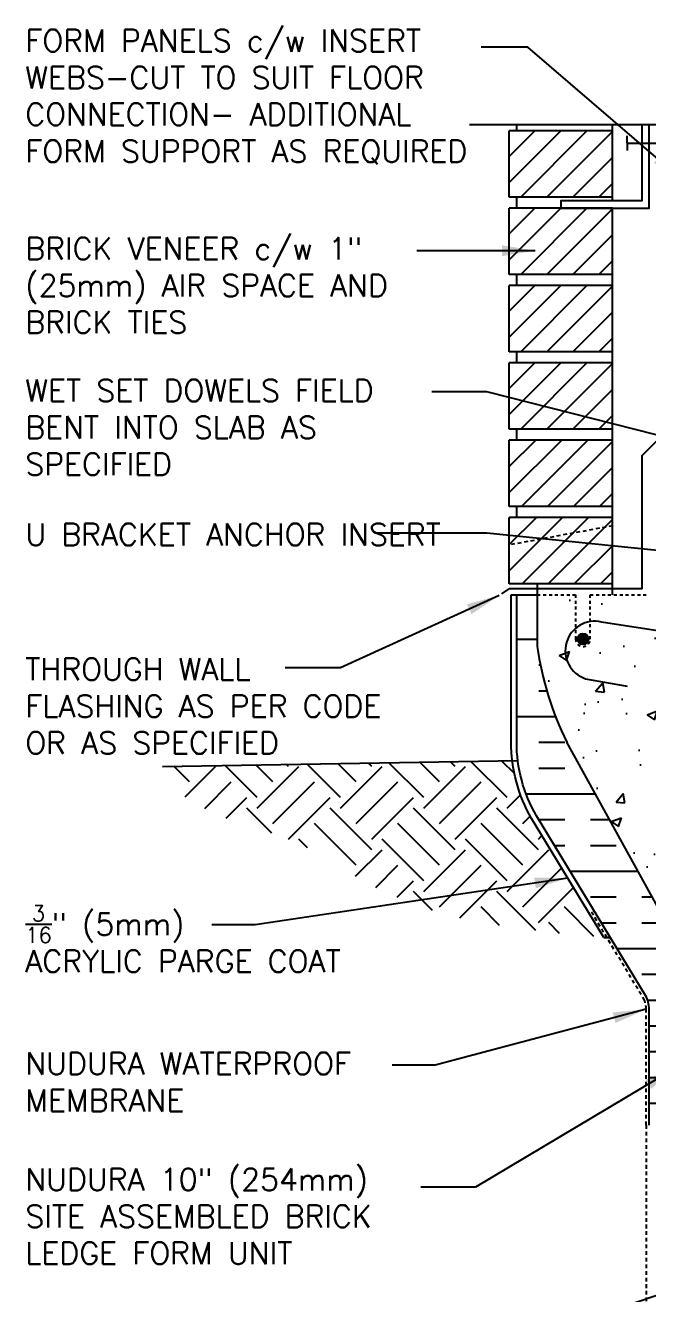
# Model space of a CAD drawing. Header units: inches. Extents: x 142.9 to 233.9, y 158.4 to 227.2.
# Drawn here: x 179.29 to 200.42, y 184.19 to 227.24 of the extents above; entities that cross this region are included whole.
import ezdxf

# ---------------------------------------------------------------- set-up
doc = ezdxf.new("R2010")
doc.units = ezdxf.units.IN
doc.header["$LTSCALE"] = 0.5
doc.header["$MEASUREMENT"] = 0
doc.linetypes.add('DASHED2', pattern=[0.375, 0.25, -0.125])
doc.linetypes.add('HIDDEN2', pattern=[0.1875, 0.125, -0.0625])
for name, color, linetype in [('HATCH', 12, 'Continuous'), ('Hidden2', 12, 'HIDDEN2'), ('line25', 2, 'Continuous'), ('LINE3', 3, 'Continuous'), ('LINE50', 5, 'Continuous'), ('LINE9', 9, 'Continuous'), ('TEXT', 4, 'Continuous')]:
    doc.layers.add(name, color=color, linetype=linetype)
doc.styles.add('DIM', font='romans.shx', dxfattribs={"width": 0.7})
doc.styles.add('ROMANS', font='romans.shx', dxfattribs={"height": 0.75})
doc.dimstyles.new('ext_12', dxfattribs={"dimscale": 12, "dimtxt": 0.09375, "dimasz": 0.09375, "dimexe": 0.09375, "dimexo": 0.0625, "dimgap": 0.0625, "dimtad": 1, "dimdec": 1, "dimzin": 3, "dimdsep": 46, "dimlunit": 4, "dimtxsty": 'DIM', "dimcen": 0.09, "dimdle": 0.09375, "dimclrt": 4, "dimadec": 0, "dimazin": 0, "dimtfac": 1, "dimtdec": 1, "dimtmove": 2, "dimatfit": 3, "dimfxl": 1, "dimfrac": 2, "dimtolj": 1, "dimtzin": 0, "dimarcsym": 0})
pattern_1 = [(45, (131.9942, 15.0657), (-0.4419417, 0.4419417), [])]

msp = doc.modelspace()

# ---------------------------------------------------------------- hatches: boundary and pattern name
at = {"layer": 'HATCH'}
h = msp.add_hatch(dxfattribs=at)
h.set_pattern_fill('AR-CONC', color=256, scale=0.5)
h.set_pattern_definition([(50, (0, 0), (3.5863, -0.31376), [0.375, -4.125]), (355, (0, 0), (-0.693757, 3.76096), [0.3, -3.3]), (100.4514, (0.299, -0.026), (2.892544, 3.4472), [0.3187, -3.50571]), (46.1842, (0, 1), (5.336207, -0.827596), [0.5625, -6.1875]), (96.6356, (0.4447, 0.931), (4.67331, 4.87059), [0.47805, -5.25857]), (351.1842, (0, 1), (4.67331, 4.87059), [0.45, -4.95]), (21, (0.5, 0.75), (2.984535, -2.013094), [0.375, -4.125]), (326, (0.5, 0.75), (1.216577, 3.62575), [0.3, -3.3]), (71.4514, (0.7487, 0.5822), (4.201112, 1.612656), [0.3187, -3.50571]), (37.5, (0, 0), (0.0607993, 1.6644693), [0, -3.26, 0, -3.35, 0, -3.3125]), (7.5, (0, 0), (1.315348, 1.972059), [0, -1.91, 0, -3.185, 0, -1.2625]), (327.5, (-1.115, 0), (2.669112, -0.1127744), [0, -1.25, 0, -3.9, 0, -5.175]), (317.5, (-1.615, 0), (2.915931, 0.500525), [0, -1.625, 0, -2.59, 0, -3.675])])
h.paths.add_polyline_path([(210.004, 223.699, -1), (210.217, 223.188, 1.661382), (210.778, 222.835), (210.778, 223, -0.237025), (211.223, 223.873), (207.102, 223.873), (206.102, 224.873), (206.102, 223.72, -0.091124), (206.199, 223.699, -0.30095), (206.936, 222.826, 1.661382), (207.497, 223.179, 0.055617), (207.317, 223.225, -0.843243), (207.352, 223.657, -0.049932), (208.102, 223.721, -0.049932), (208.851, 223.657, -0.843243), (208.886, 223.225, 0.055617), (208.706, 223.179, 1.661382), (209.267, 222.826, -0.30095)])
h.paths.add_polyline_path([(212.439, 223.457, 0.10894), (212.592, 223.344), (212.592, 223.873), (211.847, 223.873, -0.420943), (211.7, 223.505, 2.155404), (212.239, 223.31), (212.227, 223.332, -0.834375)])
h.paths.add_polyline_path([(205.102, 223.873), (204.98, 223.873, -0.237025), (205.425, 223), (205.425, 222.835, 1.325711), (206.102, 223.084), (206.102, 222.873)])
h.paths.add_polyline_path([(204.503, 223.505, -0.420943), (204.356, 223.873), (203.612, 223.873), (203.612, 223.344, 0.108933), (203.764, 223.457, -0.8344), (203.976, 223.332), (203.964, 223.31, 2.155404)])
h.paths.add_polyline_path([(212.592, 217.222), (212.592, 218.584, 0.268138), (212.43, 218.732), (203.773, 218.732, 0.268156), (203.612, 218.584), (203.612, 217.222), (203.732, 217.022), (203.732, 216.91), (203.102, 216.91), (203.102, 216.535), (203.466, 216.535), (203.466, 215.455), (203.102, 215.455), (203.102, 214.705), (203.466, 214.705), (203.466, 214.353), (203.466, 214.286, -0.562908), (203.604, 214.295, -0.520567), (203.841, 214.295, -0.523259), (204.347, 214.298, -0.520567), (204.92, 214.258, -0.520567), (205.201, 214.379, -0.520567), (205.563, 214.535, -0.230831), (205.981, 214.708, -0.258655), (206.402, 214.44, -0.520567), (206.707, 214.318, -0.520567), (207.197, 214.362, -0.520567), (207.542, 214.411, -0.520567), (208.141, 214.432, -0.310845), (209.102, 214.41, -0.310845), (210.062, 214.432, -0.520567), (210.661, 214.411, -0.520567), (211.006, 214.362, -0.10231), (211.102, 214.437, -0.10231), (211.197, 214.362, -0.520567), (211.542, 214.411, -0.520567), (212.141, 214.432, -0.185967), (212.737, 214.56), (212.737, 214.705), (213.102, 214.705), (213.102, 215.455), (212.737, 215.455), (212.737, 216.535), (213.102, 216.535), (213.102, 216.91), (212.472, 216.91), (212.472, 217.022)])
h.paths.add_polyline_path([(232.864, 214.408), (213.102, 214.408), (213.102, 214.41, 0.310845), (212.141, 214.432, 0.520567), (211.542, 214.411, 0.520567), (211.197, 214.362, 0.10231), (211.102, 214.437, 0.10231), (211.006, 214.362, 0.520567), (210.661, 214.411, 0.520567), (210.062, 214.432, 0.310845), (209.102, 214.41, 0.310845), (208.141, 214.432, 0.520567), (207.542, 214.411, 0.520567), (207.197, 214.362, 0.520567), (206.707, 214.318, 0.520567), (206.402, 214.44, 0.258655), (205.981, 214.708, 0.230831), (205.563, 214.535, 0.520567), (205.201, 214.379, 0.520567), (204.92, 214.258, 0.520567), (204.347, 214.298, 0.523259), (203.841, 214.295, 0.520567), (203.604, 214.295, 0.562908), (203.466, 214.286), (203.466, 213.505), (203.102, 213.505), (203.102, 212.755), (203.466, 212.755), (203.466, 211.555), (203.102, 211.555), (203.102, 210.805), (203.466, 210.805), (203.466, 210.36), (205.327, 210.36), (205.327, 210.408), (213.102, 210.408), (213.801, 211.908), (215.801, 211.908), (216.5, 210.408), (219.5, 210.408), (220.2, 211.908), (222.2, 211.908), (222.899, 210.408), (225.899, 210.408), (226.599, 211.908), (228.599, 211.908), (229.298, 210.408), (232.298, 210.408), (232.864, 211.621)])
h.paths.add_polyline_path([(205.327, 210.36), (203.466, 210.36), (203.466, 207.908), (205.327, 207.908)])
h.paths.add_polyline_path([(203.102, 207.91), (202.414, 207.91), (202.414, 207.41), (200.914, 207.41), (200.914, 207.91), (200.477, 207.91), (198.477, 207.91), (198.477, 206.41, -1), (197.977, 206.41), (197.977, 207.91), (196.677, 207.91), (196.677, 206.16, 0.079579), (197.677, 202.91), (202.852, 193.535), (202.852, 193.16), (203.102, 193.16)])
h.paths.add_polyline_path([(207.845, 207.648), (203.466, 207.648), (203.466, 207.908), (203.466, 209.605), (203.102, 209.605), (203.102, 207.91), (203.102, 207.151), (203.187, 207.411, -0.6), (203.287, 207.411), (203.335, 207.261), (203.462, 207.261, -0.414214), (203.512, 207.211), (203.512, 207.181), (203.612, 207.181), (203.612, 205.344, 0.108933), (203.764, 205.457, -0.8344), (203.976, 205.332), (203.964, 205.31, 2.155404), (204.503, 205.505, -1), (204.716, 206.016, -0.311223), (205.425, 205), (205.425, 204.835, 1.661382), (205.986, 205.188, -1), (206.199, 205.699, -0.30095), (206.936, 204.826, 1.661382), (207.497, 205.179, 0.055617), (207.317, 205.225, -0.843243), (207.352, 205.657, -0.032936), (207.845, 205.716)])
h.paths.add_polyline_path([(212.592, 207.181), (212.692, 207.181), (212.692, 207.211, -0.414214), (212.742, 207.261), (212.868, 207.261), (212.917, 207.411, -0.6), (213.017, 207.411), (213.102, 207.151), (213.102, 207.648), (208.345, 207.648), (208.345, 205.717, -0.033767), (208.851, 205.657, -0.843243), (208.886, 205.225, 0.055617), (208.706, 205.179, 1.661382), (209.267, 204.826, -0.30095), (210.004, 205.699, -1), (210.217, 205.188, 1.661382), (210.778, 204.835), (210.778, 205, -0.311223), (211.487, 206.016, -1), (211.7, 205.505, 2.155404), (212.239, 205.31), (212.227, 205.332, -0.834375), (212.439, 205.457, 0.10894), (212.592, 205.344)])
h.paths.add_polyline_path([(212.592, 199.222), (212.592, 200.584, 0.268138), (212.43, 200.732), (203.773, 200.732, 0.268156), (203.612, 200.584), (203.612, 199.222), (203.732, 199.022), (203.732, 198.91), (203.732, 198.798), (203.612, 198.598), (203.612, 197.236, 0.268156), (203.773, 197.088), (212.43, 197.088, 0.268138), (212.592, 197.236), (212.592, 198.598), (212.472, 198.798), (212.472, 198.91), (212.472, 199.022)])
h.paths.add_polyline_path([(212.592, 192.476, 0.108935), (212.439, 192.363, -0.8344), (212.227, 192.488), (212.239, 192.51, 2.155404), (211.7, 192.315, -1), (211.487, 191.804, -0.311223), (210.778, 192.82), (210.778, 192.985, 1.661382), (210.217, 192.632, -1), (210.004, 192.121, -0.30095), (209.267, 192.994, 1.661382), (208.706, 192.641, 0.055617), (208.886, 192.595, -0.843243), (208.851, 192.163, -0.049932), (208.102, 192.099, -0.049932), (207.352, 192.163, -0.843243), (207.317, 192.595, 0.055617), (207.497, 192.641, 1.661382), (206.936, 192.994, -0.30095), (206.199, 192.121, -1), (205.986, 192.632, 1.661382), (205.425, 192.985), (205.425, 192.82, -0.311223), (204.716, 191.804, -1), (204.503, 192.315, 2.155404), (203.964, 192.51), (203.976, 192.488, -0.834375), (203.764, 192.363, 0.108938), (203.612, 192.476), (203.612, 190.639), (203.512, 190.639), (203.512, 190.609, -0.414214), (203.462, 190.559), (203.335, 190.559), (203.287, 190.409, -0.6), (203.187, 190.409), (203.102, 190.669), (203.102, 189.91), (203.102, 187.91, 0.088416), (203.248, 187.813), (203.338, 187.813), (203.338, 187.771, -0.249069), (203.448, 187.564), (203.448, 187.496, -0.414214), (203.385, 187.434), (203.338, 187.434), (203.338, 187.364), (203.443, 187.364, 0.231736), (203.8, 187.515, -0.8344), (204.012, 187.389), (204, 187.368, 2.155404), (204.539, 187.562, -1), (204.752, 188.073, -0.311223), (205.461, 187.057), (205.461, 186.892, 1.661382), (206.022, 187.245, -1), (206.235, 187.756, -0.30095), (206.972, 186.884, 1.661382), (207.533, 187.237, 0.055617), (207.353, 187.282, -0.843243), (207.388, 187.715, -0.047544), (208.102, 187.779, -0.047544), (208.815, 187.715, -0.843243), (208.85, 187.282, 0.055617), (208.67, 187.237, 1.661382), (209.231, 186.884, -0.30095), (209.968, 187.756, -1), (210.181, 187.245, 1.661382), (210.742, 186.892), (210.742, 187.057, -0.311223), (211.451, 188.073, -1), (211.664, 187.562, 2.155404), (212.203, 187.368), (212.191, 187.389, -0.834375), (212.403, 187.515, 0.23174), (212.761, 187.364), (212.866, 187.364), (212.866, 187.434), (212.818, 187.434, -0.414214), (212.756, 187.496), (212.756, 187.564, -0.249069), (212.866, 187.771), (212.866, 187.813), (212.956, 187.813, 0.08841), (213.102, 187.91), (213.102, 189.91), (213.102, 190.669), (213.017, 190.409, -0.6), (212.917, 190.409), (212.868, 190.559), (212.742, 190.559, -0.414214), (212.692, 190.609), (212.692, 190.639), (212.592, 190.639)])
h.paths.add_polyline_path([(212.756, 184.064), (212.756, 184.131, -0.414214), (212.818, 184.194), (212.866, 184.194), (212.866, 184.264), (212.761, 184.264, -0.155529), (212.585, 184.398, 0.180914), (212.167, 184.709), (210.586, 185.062, 0.054974), (210.259, 185.098), (208.102, 185.098), (205.944, 185.098, 0.054974), (205.617, 185.062), (204.036, 184.709, 0.180914), (203.618, 184.398, -0.155529), (203.443, 184.264), (203.338, 184.264), (203.338, 184.194), (203.385, 184.194, -0.414214), (203.448, 184.131), (203.448, 184.064, -0.249069), (203.338, 183.857), (203.338, 183.815), (203.248, 183.815, 0.088416), (203.102, 183.718), (203.102, 180.91), (207.3, 180.91), (208.3, 179.91), (208.3, 181.91), (209.3, 180.91), (213.102, 180.91), (213.102, 183.718, 0.08841), (212.956, 183.815), (212.866, 183.815), (212.866, 183.857, -0.249069)])
h = msp.add_hatch(dxfattribs=at)
h.set_pattern_fill('ANSI31', color=256, scale=5, style=0)
h.set_pattern_definition([(45, (131.9942, 22.9407), (-0.4419417, 0.4419417), [])])
h.paths.add_polyline_path([(199.227, 223.66), (195.727, 223.66), (195.727, 221.41), (199.227, 221.41)])
h = msp.add_hatch(dxfattribs=at)
h.set_pattern_fill('ANSI31', color=256, scale=5, style=0)
h.set_pattern_definition([(45, (131.9942, 20.3157), (-0.4419417, 0.4419417), [])])
h.paths.add_polyline_path([(199.227, 221.035), (195.727, 221.035), (195.727, 218.785), (199.227, 218.785)])
h = msp.add_hatch(dxfattribs=at)
h.set_pattern_fill('ANSI31', color=256, scale=5, style=0)
h.set_pattern_definition([(45, (131.9942, 17.6907), (-0.4419417, 0.4419417), [])])
h.paths.add_polyline_path([(199.227, 218.41), (195.727, 218.41), (195.727, 216.16), (199.227, 216.16)])
h = msp.add_hatch(dxfattribs=at)
h.set_pattern_fill('ANSI31', color=256, scale=5, style=0)
h.set_pattern_definition(pattern_1)
h.paths.add_polyline_path([(199.227, 215.785), (195.727, 215.785), (195.727, 213.535), (199.227, 213.535)])
h = msp.add_hatch(dxfattribs=at)
h.set_pattern_fill('ANSI31', color=256, scale=5, style=0)
h.set_pattern_definition(pattern_1)
h.paths.add_polyline_path([(199.227, 210.91), (199.227, 213.16), (195.727, 213.16), (195.727, 210.91)])
h = msp.add_hatch(dxfattribs=at)
h.set_pattern_fill('ANSI31', color=256, scale=5, style=0)
h.set_pattern_definition(pattern_1)
h.paths.add_polyline_path([(199.227, 210.251), (199.227, 210.535), (195.727, 210.535), (195.727, 209.603)])
h = msp.add_hatch(dxfattribs=at)
h.set_pattern_fill('ANSI31', color=256, scale=5, style=0)
h.set_pattern_definition(pattern_1)
h.paths.add_polyline_path([(199.227, 208.285), (199.227, 210.251), (195.727, 209.603), (195.727, 208.285)])
h = msp.add_hatch(dxfattribs=at)
h.set_pattern_fill('INSUL', color=256, scale=7, style=0)
h.set_pattern_definition([(0, (214.231, 195.906), (0, 2.625), []), (0, (214.231, 196.781), (0, 2.625), [0.875, -0.875]), (0, (214.231, 197.656), (0, 2.625), [0.875, -0.875])])
h.paths.add_polyline_path([(215.727, 207.91), (215.289, 207.91), (215.289, 207.41), (213.789, 207.41), (213.789, 207.91), (213.102, 207.91), (213.102, 189.91), (213.789, 189.91), (213.789, 190.41), (215.289, 190.41), (215.289, 189.91), (215.727, 189.91)])
h.paths.add_polyline_path([(197.677, 202.91, -0.079579), (196.677, 206.16), (196.677, 207.91), (195.977, 207.91), (195.977, 202.91, 0.131652), (196.646, 200.41), (200.384, 194.26, -0.10438), (200.477, 193.785), (200.477, 189.91), (200.914, 189.91), (200.914, 190.41), (202.414, 190.41), (202.414, 189.91), (203.102, 189.91), (203.102, 193.16), (202.852, 193.16), (202.852, 193.535)])
h = msp.add_hatch(dxfattribs=at)
h.set_pattern_fill('EARTH', color=256, scale=8, angle=45, style=0)
h.set_pattern_definition([(45, (92.059, 123.245), (2e-16, 2.828427), [2, -2]), (45, (91.5287, 123.7754), (2e-16, 2.828427), [2, -2]), (45, (90.9984, 124.3057), (2e-16, 2.828427), [2, -2]), (135, (90.9984, 124.6592), (-2.828427, 4e-16), [2, -2]), (135, (91.5287, 125.1896), (-2.828427, 4e-16), [2, -2]), (135, (92.059, 125.7199), (-2.828427, 4e-16), [2, -2])])
h.paths.add_polyline_path([(196.485, 200.314, -0.100997), (195.827, 202.282), (192.25, 202.222), (187.787, 199.785), (187.919, 199.74), (188.131, 199.662), (188.344, 199.574), (188.56, 199.477), (188.776, 199.371), (188.993, 199.258), (189.21, 199.138), (189.427, 199.014), (189.642, 198.887), (189.855, 198.758), (190.067, 198.628), (190.276, 198.499), (190.489, 198.371), (190.71, 198.241), (190.947, 198.109), (191.205, 197.974), (191.491, 197.834), (191.809, 197.689), (192.167, 197.537), (192.574, 197.378), (193.052, 197.214), (193.63, 197.048), (194.333, 196.883), (195.188, 196.72), (196.222, 196.564), (197.463, 196.417), (198.936, 196.282)])
h.paths.add_polyline_path([(192.25, 202.222), (183.534, 202.077), (183.713, 201.901), (183.894, 201.731), (184.078, 201.567), (184.264, 201.409), (184.452, 201.259), (184.643, 201.116), (184.836, 200.981), (185.032, 200.856), (185.231, 200.739), (185.432, 200.632), (185.634, 200.532), (185.838, 200.441), (186.044, 200.355), (186.251, 200.276), (186.458, 200.203), (186.665, 200.134), (186.873, 200.069), (187.081, 200.006), (187.289, 199.943), (187.498, 199.879), (187.708, 199.812), (187.787, 199.785)])
at = {"layer": 'LINE3'}
msp.add_hatch(color=256, dxfattribs=at).paths.add_polyline_path([(198.039, 206.41, 1), (198.414, 206.41, 1)])

# ---------------------------------------------------------------- linework, layer by layer
at = {"layer": 'Hidden2', "color": 9}
msp.add_line((196.677, 207.91), (197.977, 207.91), dxfattribs=at)
at = {"layer": 'Hidden2'}
for p, q in [((196.677, 207.91), (197.977, 207.91)), ((197.977, 207.91), (197.977, 206.41)), ((198.477, 206.41), (198.477, 207.91)), ((198.477, 207.91), (200.477, 207.91))]:
    msp.add_line(p, q, dxfattribs=at)
msp.add_arc((198.227, 206.41), 0.25, 180, 0, dxfattribs=at)
at = {"layer": 'line25'}
for p, q in [((195.977, 223.66), (195.977, 223.873)), ((199.227, 221.285), (199.227, 223.873)), ((195.727, 221.41), (195.727, 223.66)), ((199.227, 223.66), (195.727, 223.66)), ((199.227, 221.41), (195.727, 221.41)), ((195.977, 221.035), (195.977, 221.41)), ((195.727, 218.785), (195.727, 221.035)), ((199.227, 221.035), (195.727, 221.035)), ((199.227, 207.91), (199.227, 221.035)), ((199.227, 218.785), (195.727, 218.785)), ((195.977, 218.41), (195.977, 218.785)), ((195.727, 216.16), (195.727, 218.41)), ((199.227, 218.41), (195.727, 218.41)), ((199.227, 216.16), (195.727, 216.16)), ((195.977, 215.785), (195.977, 216.16)), ((195.977, 215.785), (195.977, 216.16)), ((195.727, 213.535), (195.727, 215.785)), ((199.227, 215.785), (195.727, 215.785)), ((199.227, 213.535), (195.727, 213.535)), ((195.977, 213.16), (195.977, 213.535)), ((195.727, 210.91), (195.727, 213.16)), ((199.227, 213.16), (195.727, 213.16)), ((199.227, 210.91), (195.727, 210.91)), ((199.227, 210.535), (195.727, 210.535)), ((195.727, 208.285), (195.727, 210.535)), ((195.977, 210.535), (195.977, 210.91)), ((199.227, 208.285), (195.727, 208.285)), ((196.677, 208.285), (196.677, 207.91)), ((196.677, 207.91), (196.677, 206.16)), ((202.852, 193.535), (197.677, 202.91))]:
    msp.add_line(p, q, dxfattribs=at)
msp.add_arc((207.322, 207.657), 10.75, 188.0028, 206.2026, dxfattribs=at)
at = {"layer": 'LINE3'}
for p, q in [((207.845, 205.572), (198.861, 206.987)), ((198.314, 205.065), (199.733, 204.812))]:
    msp.add_line(p, q, dxfattribs=at)
msp.add_circle((198.227, 206.41), 0.188, dxfattribs=at)
msp.add_arc((198.629, 206.014), 1, 76.5845, 251.653, dxfattribs=at)
at = {"layer": 'LINE50'}
msp.add_line((183.949, 202.084), (196.016, 202.285), dxfattribs=at)
msp.add_lwpolyline([(200.477, 189.91), (200.477, 193.785, 0.10438), (200.384, 194.26), (196.646, 200.41, -0.131652), (195.977, 202.91), (195.977, 207.91), (196.677, 207.91)], format="xyb", dxfattribs=at)
at = {"layer": 'LINE9'}
for p, q in [((199.727, 223.236), (199.727, 223.486)), ((199.727, 223.236), (199.727, 222.986)), ((199.727, 223.236), (201.727, 223.236)), ((200.242, 212.637), (201.477, 213.871)), ((200.242, 208.114), (200.242, 212.637)), ((195.477, 207.947), (195.72, 208.114)), ((200.242, 208.114), (195.72, 208.114)), ((195.789, 207.91), (195.977, 207.91)), ((198.936, 196.282), (199.155, 196.282))]:
    msp.add_line(p, q, dxfattribs=at)
at = {"layer": 'LINE9', "linetype": 'DASHED2'}
for p, q in [((199.227, 210.251), (195.727, 209.603)), ((200.373, 189.91), (200.373, 180.91))]:
    msp.add_line(p, q, dxfattribs=at)
at = {"layer": 'LINE9'}
msp.add_lwpolyline([(194.376, 223.873), (205.102, 223.873), (206.102, 222.873), (206.102, 224.873), (207.102, 223.873), (217.827, 223.873)], dxfattribs=at)
at = {"layer": 'LINE9', "color": 9}
msp.add_lwpolyline([(200.227, 223.873), (200.227, 221.285), (197.477, 221.285), (197.477, 221.035), (200.477, 221.035), (200.477, 223.873)], dxfattribs=at)
at = {"layer": 'LINE9'}
msp.add_lwpolyline([(198.936, 196.282), (196.485, 200.314, -0.131757), (195.789, 202.91), (195.789, 207.91)], format="xyb", dxfattribs=at)
at = {"layer": 'LINE9', "linetype": 'DASHED2'}
msp.add_lwpolyline([(200.373, 189.91), (200.373, 193.846, 0.097369), (200.32, 194.149), (198.52, 197.146)], format="xyb", dxfattribs=at)

# ---------------------------------------------------------------- texts
at = {"layer": 'TEXT', "char_height": 0.75, "style": 'ROMANS'}
for s, insert, width, attachment_point in [('FORM PANELS c/w INSERT WEBS-CUT TO SUIT FLOOR CONNECTION- ADDITIONAL FORM SUPPORT AS REQUIRED', (179.293, 227.094), 16.66856, 1), ('BRICK VENEER c/w 1" (25mm) AIR SPACE AND BRICK TIES', (179.293, 220.036), 13.68504, 1), ('WET SET DOWELS FIELD BENT INTO SLAB AS SPECIFIED', (179.293, 215.219), 13.68504, 1), ('U BRACKET ANCHOR INSERT', (179.293, 210.335), 13.68504, 1), ('THROUGH WALL FLASHING AS PER CODE OR AS SPECIFIED', (179.293, 205.759), 13.68504, 1), ('\\A1;{\\H0.7x;\\S3/16;\\H1.429x;" (5mm)\\PACRYLIC PARGE COAT}', (179.293, 196.231), 13.05222, 4), ('\\A1;{\\H1x;NUDURA WATERPROOF MEMBRANE}', (179.293, 191.377), 13.60737, 4), ('NUDURA 10" (254mm) SITE ASSEMBLED BRICK LEDGE FORM UNIT', (179.293, 188.443), 14.23512, 1)]:
    msp.add_mtext(s, dxfattribs=dict(at, insert=insert, width=width, attachment_point=attachment_point))

# ---------------------------------------------------------------- leaders
at = {"layer": 'TEXT'}
for points in [[(201.616, 221.975), (196.353, 226.492), (194.771, 226.492)], [(196.604, 219.589), (193.521, 219.589), (192.584, 219.589)], [(204.894, 212.276), (194.964, 214.802), (193.091, 214.802)], [(203.466, 209.134), (194.964, 210), (191.181, 210)], [(195.388, 207.889), (189.993, 205.429), (188.12, 205.429)], [(208.68, 186.851), (197.387, 182.994)]]:
    msp.add_leader(points, dimstyle='ext_12', override={"dimgap": 0.0625, "dimtad": 0}, dxfattribs=at)
for points in [[(197.711, 198.298), (187.098, 196.705), (185.63, 196.705)], [(200.373, 193.846), (193.214, 191.952), (191.746, 191.952)], [(201.417, 191.878), (194.581, 187.811), (192.725, 187.811)]]:
    msp.add_leader(points, dimstyle='ext_12', dxfattribs=at)

doc.saveas('drawing.dxf')
